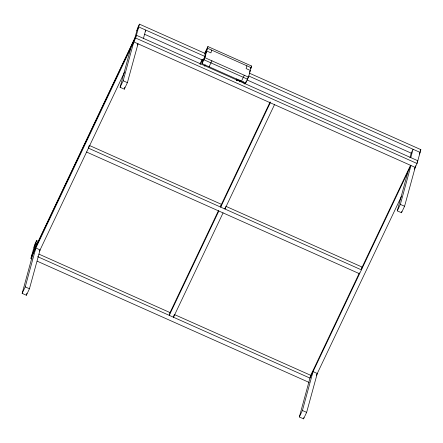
<?xml version="1.0" encoding="UTF-8"?>
<svg xmlns="http://www.w3.org/2000/svg" width="443" height="443" viewBox="0 0 443 443"><rect width="100%" height="100%" fill="white"/><g stroke="black" fill="none" stroke-linecap="round" stroke-linejoin="round"><path stroke-width="0.66" d="M32.195 258.95L30.938 258.391L34.731 244.508L36.581 240.621L38.475 241.463M22.15 293.371L25.229 286.892L35.861 248.019L40.086 249.902L29.448 288.77L26.37 295.254L22.15 293.371L36.581 240.621M26.37 295.254L26.912 293.277M89.043 145.93L88.439 148.15L361.399 269.865L362.158 267.09L225.675 206.228M137.463 44.981L138.022 43.802L127.39 82.669L124.306 89.154L120.086 87.271L130.718 48.398M120.086 87.271L123.165 80.787L137.596 28.036L139.445 24.149L205.696 53.692M30.938 258.391L135.647 38.032L139.445 24.149M124.306 89.154L124.848 87.177M143.443 38.391L145.719 30.063L145.193 31.171M204.849 53.044L207.928 46.565L251.546 66.013L248.506 77.121L245.677 83.085L202.058 63.631L202.816 60.857L204.666 56.97M205.729 53.082L203.907 59.744L247.521 79.192L247.98 77.531M202.058 63.631L204.887 57.673L207.928 46.565M211.693 50.114L210.934 52.889L206.715 51.006L204.838 54.954M218.421 210.735L170.023 312.581L169.265 315.361L218.848 211.012M174.093 315.023L173.484 317.243L223.073 212.895M246.867 65.797L246.109 68.576L250.328 70.459L249.592 72.01M245.677 83.085L246.208 81.124M225.376 207.341L224.917 209.007L274.505 104.659M299.335 416.968L302.414 410.489L313.046 371.616L317.266 373.499L306.634 412.372L303.555 418.851L299.335 416.968L310.726 375.321L359.423 272.849M303.555 418.851L303.915 417.533M409.98 157.642L411.209 153.156L413.053 149.269L410.777 157.597M415.661 165.732L404.57 206.272L401.491 212.751L397.271 210.868L407.903 172M397.271 210.868L400.35 204.389L410.982 165.516L309.967 378.1L37.633 256.663M401.491 212.751L401.851 211.433M414.366 169.165L417.051 163.511L420.85 149.629L249.232 73.101M33.973 247.283L35.822 243.395L37.583 244.182M136.837 30.816L138.687 26.923L205.131 56.554M33.845 250.616L134.866 38.032M31.697 255.611L136.405 35.252L417.81 160.737L417.018 162.404M39.527 251.081L124.572 72.098M199.943 64.074L202.019 59.705M204.915 53.609L207.474 48.232L251.092 67.679L250.6 68.715M200.386 64.318L202.761 59.323M204.611 66.201L205.203 64.949M209.09 66.771L211.926 60.807M236.285 80.133L236.855 78.937M236.241 80.299L236.811 79.103M239.342 81.639L239.934 80.393M239.785 81.883L240.377 80.637M241.452 81.202L244.287 75.238M250.428 68.372L251.546 66.013M244.68 84.065L245.295 82.697M220.398 206.571L270.152 101.873M270.28 102.776L220.697 207.125L221.456 204.35L89.198 145.37M361.632 268.198L410.556 165.239M420.058 151.296L420.85 149.629M419.3 154.07L420.091 152.403L248.739 75.997M316.429 375.271L401.452 196.338M236.568 80.465L237.232 79.319M236.85 80.593L237.514 79.447M204.887 57.673L248.506 77.121M144.507 34.233L203.282 60.442M246.889 79.884L411.209 153.156M135.647 38.032L417.051 163.511M133.803 41.919L415.202 167.399M123.165 80.787L127.39 82.669M400.35 204.389L404.57 206.272M86.59 152.038L359.55 273.752M38.89 254.11L170.023 312.581M174.243 314.464L310.726 375.321M37.245 261.204L309.186 382.464M25.229 286.892L29.448 288.77M302.414 410.489L306.634 412.372M238.041 80.692A2.935 2.719 15.3 0 1 239.259 79.895M243.035 81.578A2.935 2.719 15.3 0 1 243.207 82.996M238.085 80.526A2.935 2.719 15.3 0 1 238.633 80.05M243.268 82.116A2.935 2.719 15.3 0 1 243.251 82.824"/></g></svg>
